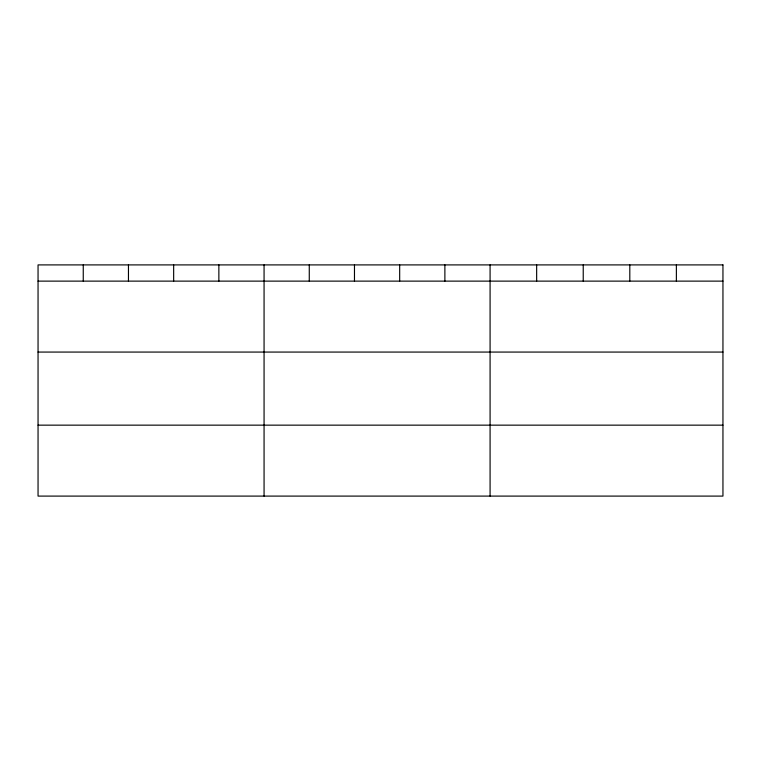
<?xml version="1.0" encoding="UTF-8"?>
<svg xmlns="http://www.w3.org/2000/svg" width="761" height="761" viewBox="0 0 761 761"><rect width="100%" height="100%" fill="white"/><g stroke="black" fill="none" stroke-linecap="round" stroke-linejoin="round"><path stroke-width="1.14" d="M38.05 281.123L722.95 281.123M38.05 352.067L722.95 352.067M38.05 425.152L722.95 425.152M676.377 264.904L676.377 281.123M629.804 264.904L629.804 281.123M583.23 264.904L583.23 281.123M536.657 264.904L536.657 281.123M490.084 264.904L490.084 496.096M444.881 264.904L444.881 281.123M399.677 264.904L399.677 281.123M354.474 264.904L354.474 281.123M309.27 264.904L309.27 281.123M264.067 264.904L264.067 496.096M218.864 264.904L218.864 281.123M173.66 264.904L173.66 281.123M128.457 264.904L128.457 281.123M83.253 264.904L83.253 281.123M722.95 264.904L38.05 264.904L38.05 496.096L722.95 496.096L722.95 264.904"/></g></svg>
